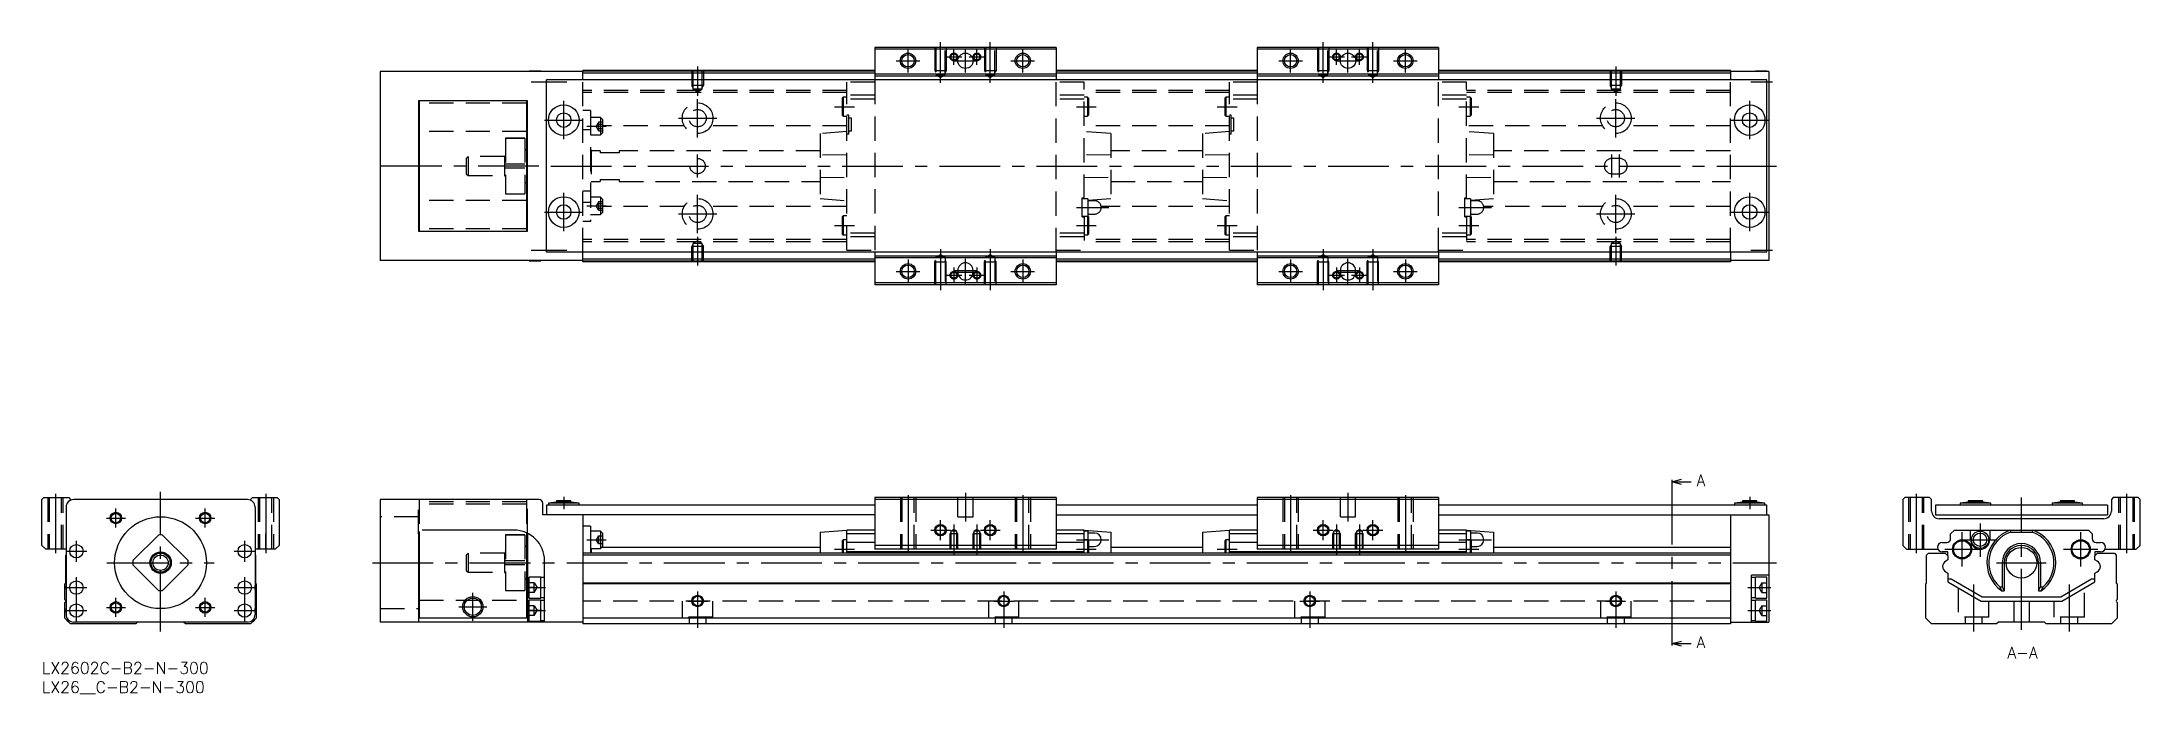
# Model space of a CAD drawing. Extents: x 0 to 548, y -8 to 162.
import ezdxf

# ---------------------------------------------------------------- set-up
doc = ezdxf.new("R2010")
doc.units = 0
doc.header["$LTSCALE"] = 0.5
doc.linetypes.add('CENTER', pattern=[50.8, 31.75, -6.35, 6.35, -6.35])
doc.linetypes.add('DASHED', pattern=[19.05, 12.7, -6.35])
for name, color, linetype in [('MSM_CENTER', 1, 'CENTER'), ('MSM_CONTINUOUS', 7, 'CONTINUOUS'), ('MSM_DASHED', 4, 'DASHED'), ('MSM_NARROW', 5, 'CONTINUOUS'), ('MSM_PART_NUMBER', 7, 'CONTINUOUS')]:
    doc.layers.add(name, color=color, linetype=linetype)
doc.styles.get("Standard").update_dxf_attribs({"font": 'txt.shx', "height": 1, "bigfont": 'bigfont.shx'})

# ---------------------------------------------------------------- blocks, each defined once
blk = doc.blocks.new('*U2')
at = {"layer": 'MSM_PART_NUMBER'}
blk.add_text('LX2602C-B2-N-300', height=3, dxfattribs=at).set_placement((0, -3))
blk = doc.blocks.new('*U3')
at = {"layer": 'MSM_PART_NUMBER'}
blk.add_text('LX26__C-B2-N-300', height=3, dxfattribs=at).set_placement((0, -8))

msp = doc.modelspace()

# ---------------------------------------------------------------- linework, layer by layer
at = {"layer": 'MSM_CENTER'}
for p, q in [((226.38, 153.98), (226.38, 160.18)), ((234.88, 151.28), (234.88, 161.98)), ((238.38, 156.03), (238.38, 160.13)), ((241.38, 153.98), (241.38, 160.18)), ((244.38, 156.03), (244.38, 160.13)), ((247.88, 151.28), (247.88, 161.98)), ((256.38, 153.98), (256.38, 160.18)), ((326.38, 153.98), (326.38, 160.18)), ((334.88, 151.28), (334.88, 161.98)), ((338.38, 156.03), (338.38, 160.13)), ((341.38, 153.98), (341.38, 160.18)), ((344.38, 156.03), (344.38, 160.13)), ((347.88, 151.28), (347.88, 161.98)), ((356.38, 153.98), (356.38, 160.18)), ((171.38, 155.58), (171.38, 147.95)), ((223.28, 157.08), (229.48, 157.08)), ((236.33, 158.08), (240.43, 158.08)), ((238.28, 157.08), (244.48, 157.08)), ((242.33, 158.08), (246.43, 158.08)), ((253.28, 157.08), (259.48, 157.08)), ((323.28, 157.08), (329.48, 157.08)), ((336.33, 158.08), (340.43, 158.08)), ((338.28, 157.08), (344.48, 157.08)), ((342.33, 158.08), (346.43, 158.08)), ((353.28, 157.08), (359.48, 157.08)), ((411.38, 155.58), (411.38, 147.95)), ((127.88, 151.58), (137.18, 151.58)), ((446.68, 151.58), (452.38, 151.58)), ((136.38, 136.58), (136.38, 146.58)), ((171.38, 137.08), (171.38, 147.08)), ((207.18, 145.08), (212.38, 145.08)), ((270.38, 145.08), (275.58, 145.08)), ((307.18, 145.08), (312.38, 145.08)), ((370.38, 145.08), (375.58, 145.08)), ((411.38, 137.08), (411.38, 147.08)), ((446.38, 136.58), (446.38, 146.58)), ((131.38, 141.58), (141.38, 141.58)), ((142.38, 139.98), (147.48, 139.98)), ((166.38, 142.08), (176.38, 142.08)), ((406.38, 142.08), (416.38, 142.08)), ((441.38, 141.58), (451.38, 141.58)), ((171.38, 126.58), (171.38, 132.58)), ((410.38, 126.58), (410.38, 132.58)), ((412.38, 126.58), (412.38, 132.58)), ((129.88, 129.58), (86.38, 129.58)), ((132.98, 129.58), (453.38, 129.58)), ((136.38, 112.58), (136.38, 122.58)), ((171.38, 112.08), (171.38, 122.08)), ((411.38, 112.08), (411.38, 122.08)), ((446.38, 112.58), (446.38, 122.58)), ((131.38, 117.58), (141.38, 117.58)), ((142.38, 119.19), (147.48, 119.19)), ((166.38, 117.08), (176.38, 117.08)), ((270.38, 118.78), (278.88, 118.78)), ((370.38, 118.78), (378.88, 118.78)), ((406.38, 117.08), (416.38, 117.08)), ((441.38, 117.58), (451.38, 117.58)), ((171.38, 111.09), (171.38, 103.58)), ((207.18, 114.08), (212.38, 114.08)), ((270.38, 114.08), (275.58, 114.08)), ((307.18, 114.08), (312.38, 114.08)), ((370.38, 114.08), (375.58, 114.08)), ((411.38, 111.09), (411.38, 103.58)), ((127.88, 107.58), (137.18, 107.58)), ((226.38, 105.18), (226.38, 98.98)), ((234.88, 107.89), (234.88, 97.19)), ((241.38, 98.83), (241.38, 105.33)), ((247.88, 107.89), (247.88, 97.19)), ((256.38, 105.18), (256.38, 98.98)), ((326.38, 105.18), (326.38, 98.98)), ((334.88, 107.89), (334.88, 97.19)), ((341.38, 98.83), (341.38, 105.33)), ((347.88, 107.89), (347.88, 97.19)), ((356.38, 105.18), (356.38, 98.98)), ((446.68, 107.58), (452.38, 107.58)), ((223.28, 102.08), (229.48, 102.08)), ((236.33, 101.08), (240.43, 101.08)), ((238.38, 103.13), (238.38, 99.03)), ((238.38, 102.33), (244.38, 102.33)), ((238.38, 101.83), (244.38, 101.83)), ((242.33, 101.08), (246.43, 101.08)), ((244.38, 103.13), (244.38, 99.03)), ((253.28, 102.08), (259.48, 102.08)), ((323.28, 102.08), (329.48, 102.08)), ((336.33, 101.08), (340.43, 101.08)), ((338.38, 103.13), (338.38, 99.03)), ((338.38, 102.33), (344.38, 102.33)), ((338.38, 101.83), (344.38, 101.83)), ((342.33, 101.08), (346.43, 101.08)), ((344.38, 103.13), (344.38, 99.03)), ((353.28, 102.08), (359.48, 102.08)), ((3.5, 44), (3.5, 28.5)), ((31, 8), (31, 44.5)), ((58.5, 44), (58.5, 28.5)), ((241.38, 44.25), (241.38, 36.75)), ((341.38, 44.25), (341.38, 36.75)), ((426.07, 46.62), (426.07, 5.38)), ((489.91, 44), (489.91, 28.5)), ((544.91, 44), (544.91, 28.5)), ((19.33, 35.17), (19.33, 40.17)), ((42.67, 35.17), (42.67, 40.17)), ((136.38, 43.2), (136.38, 40)), ((226.38, 43.67), (226.38, 28.83)), ((256.38, 43.67), (256.38, 28.83)), ((326.38, 43.67), (326.38, 28.83)), ((356.38, 43.67), (356.38, 28.83)), ((446.38, 43.2), (446.38, 40)), ((517.41, 8.5), (517.41, 43)), ((16.83, 37.67), (21.83, 37.67)), ((40.17, 37.67), (45.17, 37.67)), ((232.3, 34.5), (237.45, 34.5)), ((234.88, 31.92), (234.88, 37.08)), ((238.38, 35.96), (238.38, 28.24)), ((244.38, 35.96), (244.38, 28.24)), ((245.3, 34.5), (250.45, 34.5)), ((247.88, 31.92), (247.88, 37.08)), ((332.3, 34.5), (337.45, 34.5)), ((334.88, 31.92), (334.88, 37.08)), ((338.38, 35.96), (338.38, 28.24)), ((344.38, 35.96), (344.38, 28.24)), ((345.3, 34.5), (350.45, 34.5)), ((347.88, 31.92), (347.88, 37.08)), ((501.91, 25), (501.91, 34)), ((506.61, 36.25), (506.61, 27.5)), ((532.91, 25), (532.91, 34)), ((6.25, 29), (11.75, 29)), ((9, 26.25), (9, 31.75)), ((50.25, 29), (55.75, 29)), ((53, 26.25), (53, 31.75)), ((142.38, 32), (147.48, 32)), ((207.18, 29.5), (212.38, 29.5)), ((270.38, 32), (278.88, 32)), ((270.38, 29.5), (275.58, 29.5)), ((307.18, 29.5), (312.38, 29.5)), ((370.38, 32), (378.88, 32)), ((370.38, 29.5), (375.58, 29.5)), ((497.41, 29.5), (506.41, 29.5)), ((502.11, 32), (511.11, 32)), ((528.41, 29.5), (537.41, 29.5)), ((9, 10.75), (9, 22.25)), ((17, 26), (45, 26)), ((53, 10.75), (53, 22.25)), ((86.38, 26), (453.38, 26)), ((510.91, 26), (523.91, 26)), ((6.25, 19.5), (11.75, 19.5)), ((19.33, 11.83), (19.33, 16.83)), ((42.67, 11.83), (42.67, 16.83)), ((50.25, 19.5), (55.75, 19.5)), ((112.63, 10.85), (112.63, 18.15)), ((127.18, 19.5), (131.58, 19.5)), ((171.38, 18.5), (171.38, 9)), ((251.38, 18.5), (251.38, 9)), ((331.38, 18.5), (331.38, 9)), ((411.38, 18.5), (411.38, 9)), ((445.88, 19.5), (451.88, 19.5)), ((504.91, 20.29), (504.91, 8)), ((529.91, 20.29), (529.91, 8)), ((6.25, 13.5), (11.75, 13.5)), ((16.83, 14.33), (21.83, 14.33)), ((40.17, 14.33), (45.17, 14.33)), ((50.25, 13.5), (55.75, 13.5)), ((108.98, 14.5), (116.28, 14.5)), ((127.18, 13.5), (131.58, 13.5)), ((168.8, 16), (173.95, 16)), ((248.8, 16), (253.95, 16)), ((328.8, 16), (333.95, 16)), ((408.8, 16), (413.95, 16)), ((445.88, 13.5), (451.88, 13.5))]:
    msp.add_line(p, q, dxfattribs=at)
at = {"layer": 'MSM_CONTINUOUS'}
for p, q in [((265.08, 160.58), (217.68, 160.58)), ((217.68, 160.58), (217.68, 152.08)), ((265.08, 160.08), (217.68, 160.08)), ((265.08, 160.58), (265.08, 152.08)), ((365.08, 160.58), (317.68, 160.58)), ((317.68, 160.58), (317.68, 152.08)), ((365.08, 160.08), (317.68, 160.08)), ((365.08, 160.58), (365.08, 152.08)), ((88.38, 154.28), (88.38, 104.88)), ((141.38, 154.28), (88.38, 154.28)), ((127.38, 154.28), (127.38, 154.33)), ((130.38, 154.33), (127.38, 154.33)), ((130.38, 154.28), (130.38, 154.33)), ((217.68, 154.58), (141.38, 154.58)), ((141.38, 152.08), (141.38, 154.58)), ((217.68, 154.38), (141.38, 154.38)), ((217.68, 153.88), (141.38, 153.88)), ((265.08, 153.58), (217.68, 153.58)), ((317.68, 154.58), (265.08, 154.58)), ((317.68, 154.38), (265.08, 154.38)), ((317.68, 153.88), (265.08, 153.88)), ((365.08, 153.58), (317.68, 153.58)), ((441.38, 154.58), (365.08, 154.58)), ((441.38, 154.38), (365.08, 154.38)), ((441.38, 153.88), (365.08, 153.88)), ((441.38, 154.58), (441.38, 152.08)), ((451.38, 154.28), (441.38, 154.28)), ((447.88, 154.28), (447.88, 154.33)), ((450.88, 154.33), (447.88, 154.33)), ((450.88, 154.28), (450.88, 154.33)), ((451.38, 154.28), (451.38, 104.88)), ((450.88, 152.08), (131.88, 152.08)), ((131.88, 107.08), (131.88, 152.08)), ((265.08, 153.08), (217.68, 153.08)), ((365.08, 153.08), (317.68, 153.08)), ((450.88, 107.08), (450.88, 152.08)), ((98.38, 146.58), (98.38, 112.58)), ((126.88, 146.58), (98.38, 146.58)), ((98.38, 145.98), (98.63, 145.98)), ((98.63, 144.28), (98.38, 144.28)), ((98.63, 146.58), (98.63, 112.58)), ((126.63, 146.58), (126.63, 112.58)), ((126.63, 145.98), (126.88, 145.98)), ((126.88, 144.28), (126.63, 144.28)), ((126.88, 112.58), (126.88, 146.58)), ((98.63, 138.58), (98.38, 138.58)), ((126.88, 138.58), (126.63, 138.58)), ((126.88, 133.83), (126.63, 133.83)), ((126.63, 125.33), (126.88, 125.33)), ((98.63, 120.58), (98.38, 120.58)), ((126.88, 120.58), (126.63, 120.58)), ((98.63, 114.88), (98.38, 114.88)), ((98.38, 113.18), (98.63, 113.18)), ((98.38, 112.58), (126.88, 112.58)), ((126.88, 114.88), (126.63, 114.88)), ((126.63, 113.18), (126.88, 113.18)), ((141.38, 104.88), (88.38, 104.88)), ((127.38, 104.83), (127.38, 104.88)), ((127.38, 104.83), (130.38, 104.83)), ((130.38, 104.83), (130.38, 104.88)), ((450.88, 107.08), (131.88, 107.08)), ((141.38, 104.58), (141.38, 107.08)), ((217.68, 105.28), (141.38, 105.28)), ((217.68, 104.78), (141.38, 104.78)), ((217.68, 104.58), (141.38, 104.58)), ((217.68, 107.08), (217.68, 98.58)), ((265.08, 106.08), (217.68, 106.08)), ((265.08, 105.58), (217.68, 105.58)), ((265.08, 107.08), (265.08, 98.58)), ((317.68, 105.28), (265.08, 105.28)), ((317.68, 104.78), (265.08, 104.78)), ((317.68, 104.58), (265.08, 104.58)), ((317.68, 107.08), (317.68, 98.58)), ((365.08, 106.08), (317.68, 106.08)), ((365.08, 105.58), (317.68, 105.58)), ((365.08, 107.08), (365.08, 98.58)), ((441.38, 105.28), (365.08, 105.28)), ((441.38, 104.78), (365.08, 104.78)), ((441.38, 104.58), (365.08, 104.58)), ((441.38, 107.08), (441.38, 104.58)), ((451.38, 104.88), (441.38, 104.88)), ((265.08, 99.08), (217.68, 99.08)), ((239.38, 102.33), (239.38, 101.83)), ((243.38, 101.83), (243.38, 102.33)), ((365.08, 99.08), (317.68, 99.08)), ((339.38, 102.33), (339.38, 101.83)), ((343.38, 101.83), (343.38, 102.33)), ((265.08, 98.58), (217.68, 98.58)), ((365.08, 98.58), (317.68, 98.58)), ((426.07, 47.12), (428.57, 47.79)), ((426.07, 47.62), (426.07, 46.62)), ((428.57, 46.45), (426.07, 47.12)), ((426.07, 47.12), (431.07, 47.12)), ((0, 42.5), (0.5, 43)), ((0, 30.5), (0, 42.5)), ((0.5, 43), (7, 43)), ((6.3, 40.5), (6.3, 12.5)), ((7, 43), (7.5, 42.5)), ((7.5, 42.5), (7.5, 42.33)), ((53.7, 42.5), (8.3, 42.5)), ((54.5, 42.5), (55, 43)), ((54.5, 42.33), (54.5, 42.5)), ((55, 43), (61.5, 43)), ((55.7, 40.5), (55.7, 12.5)), ((61.5, 43), (62, 42.5)), ((62, 42.5), (62, 30.5)), ((88.38, 42.5), (88.38, 10.5)), ((129.88, 42.5), (88.38, 42.5)), ((130.88, 38.5), (130.88, 41.5)), ((217.68, 38.5), (130.88, 38.5)), ((217.68, 41), (131.88, 41)), ((131.88, 41), (131.88, 38.5)), ((134.48, 41.8), (132.38, 41.55)), ((132.38, 41.55), (132.38, 41)), ((140.38, 41.55), (132.38, 41.55)), ((134.48, 42.2), (134.48, 41.8)), ((138.28, 42.2), (134.48, 42.2)), ((138.28, 41.8), (134.48, 41.8)), ((138.28, 41.8), (138.28, 42.2)), ((140.38, 41.55), (138.28, 41.8)), ((140.38, 41), (140.38, 41.55)), ((141.38, 38.5), (141.38, 10)), ((217.68, 43), (217.68, 29.5)), ((265.08, 43), (217.68, 43)), ((265.08, 42.5), (217.68, 42.5)), ((265.08, 43), (265.08, 29.5)), ((317.68, 41), (265.08, 41)), ((265.08, 38.5), (317.68, 38.5)), ((317.68, 43), (317.68, 29.5)), ((365.08, 43), (317.68, 43)), ((365.08, 42.5), (317.68, 42.5)), ((365.08, 43), (365.08, 29.5)), ((450.88, 41), (365.08, 41)), ((365.08, 38.5), (451.38, 38.5)), ((441.38, 38.5), (441.38, 10)), ((444.48, 41.8), (442.38, 41.55)), ((442.38, 41.55), (442.38, 41)), ((450.38, 41.55), (442.38, 41.55)), ((444.48, 42.2), (444.48, 41.8)), ((448.28, 42.2), (444.48, 42.2)), ((448.28, 41.8), (444.48, 41.8)), ((448.28, 41.8), (448.28, 42.2)), ((450.38, 41.55), (448.28, 41.8)), ((450.38, 41), (450.38, 41.55)), ((450.88, 38.5), (450.88, 41)), ((451.38, 38.5), (451.38, 10.5)), ((486.91, 43), (486.41, 42.5)), ((486.41, 42.5), (486.41, 30.5)), ((493.41, 43), (486.91, 43)), ((493.91, 42.5), (493.41, 43)), ((493.91, 39.5), (493.91, 42.5)), ((494.91, 41), (494.91, 38.5)), ((539.91, 41), (494.91, 41)), ((494.91, 38.5), (539.91, 38.5)), ((503.51, 41.8), (501.41, 41.55)), ((501.41, 41.55), (501.41, 41)), ((509.41, 41.55), (501.41, 41.55)), ((503.51, 42.2), (503.51, 41.8)), ((507.31, 42.2), (503.51, 42.2)), ((507.31, 41.8), (503.51, 41.8)), ((507.31, 41.8), (507.31, 42.2)), ((509.41, 41.55), (507.31, 41.8)), ((509.41, 41), (509.41, 41.55)), ((527.51, 41.8), (525.41, 41.55)), ((525.41, 41.55), (525.41, 41)), ((533.41, 41.55), (525.41, 41.55)), ((527.51, 42.2), (527.51, 41.8)), ((531.31, 42.2), (527.51, 42.2)), ((531.31, 41.8), (527.51, 41.8)), ((531.31, 41.8), (531.31, 42.2)), ((533.41, 41.55), (531.31, 41.8)), ((533.41, 41), (533.41, 41.55)), ((539.91, 41), (539.91, 38.5)), ((541.41, 43), (540.91, 42.5)), ((540.91, 42.5), (540.91, 39.5)), ((547.91, 43), (541.41, 43)), ((548.41, 42.5), (547.91, 43)), ((548.41, 30.5), (548.41, 42.5)), ((30.45, 33.23), (23.77, 26.55)), ((38.23, 26.55), (31.55, 33.23)), ((98.38, 33.5), (98.38, 10.5)), ((98.63, 34.16), (98.63, 11.5)), ((123.38, 34.5), (99.38, 34.5)), ((126.63, 33.81), (126.63, 11.5)), ((126.88, 33.69), (126.88, 16.2)), ((143.38, 35.5), (141.38, 35.5)), ((143.38, 35.5), (143.38, 28.5)), ((145.98, 34.25), (143.38, 34.25)), ((146.48, 33.75), (145.98, 34.25)), ((145.98, 34.25), (145.98, 29.75)), ((146.48, 33.75), (146.48, 30.25)), ((203.38, 34), (210.38, 34.5)), ((203.38, 34), (203.38, 28.5)), ((217.68, 34.5), (210.38, 34.5)), ((210.38, 28.5), (210.38, 34.5)), ((217.68, 33.5), (210.38, 33.5)), ((272.38, 34.5), (265.08, 34.5)), ((272.38, 33.5), (265.08, 33.5)), ((272.38, 34.5), (279.38, 34)), ((272.38, 28.5), (272.38, 34.5)), ((273.38, 34.25), (272.38, 34.25)), ((273.38, 34.25), (273.38, 31.95)), ((275.13, 33.75), (273.38, 33.75)), ((279.38, 34), (279.38, 28.5)), ((303.38, 34), (310.38, 34.5)), ((303.38, 34), (303.38, 28.5)), ((317.68, 34.5), (310.38, 34.5)), ((310.38, 28.5), (310.38, 34.5)), ((317.68, 33.5), (310.38, 33.5)), ((372.38, 34.5), (365.08, 34.5)), ((372.38, 33.5), (365.08, 33.5)), ((372.38, 34.5), (379.38, 34)), ((372.38, 28.5), (372.38, 34.5)), ((373.38, 34.25), (372.38, 34.25)), ((373.38, 34.25), (373.38, 31.95)), ((375.13, 33.75), (373.38, 33.75)), ((379.38, 34), (379.38, 28.5)), ((538.91, 37.5), (495.91, 37.5)), ((498.91, 33.5), (499.91, 34.5)), ((498.91, 32.3), (498.91, 33.5)), ((499.91, 34.5), (534.91, 34.5)), ((504.11, 32), (504.11, 34.5)), ((509.11, 34.5), (509.11, 32)), ((514.45, 34.5), (514.54, 34)), ((514.54, 34), (520.28, 34)), ((520.28, 34), (520.37, 34.5)), ((534.91, 34.5), (535.91, 33.5)), ((535.91, 33.5), (535.91, 32.3)), ((1, 29.5), (0, 30.5)), ((6.3, 29.5), (1, 29.5)), ((6.2, 28), (6.3, 28.1)), ((6.2, 20.7), (6.2, 28)), ((61, 29.5), (55.7, 29.5)), ((55.7, 28.1), (55.8, 28)), ((55.8, 28), (55.8, 20.7)), ((62, 30.5), (61, 29.5)), ((126.88, 30.25), (126.63, 30.25)), ((441.38, 28.5), (141.38, 28.5)), ((441.38, 28), (141.38, 28)), ((143.38, 29.75), (145.98, 29.75)), ((143.58, 29.75), (143.58, 28.5)), ((145.98, 29.75), (146.48, 30.25)), ((203.38, 30), (146.23, 30)), ((209.43, 32), (209.18, 31.75)), ((209.18, 31.75), (209.18, 28.5)), ((210.38, 32), (209.43, 32)), ((209.43, 32), (209.43, 28.5)), ((217.68, 31.3), (210.38, 31.3)), ((272.38, 28.8), (210.38, 28.8)), ((265.08, 30.5), (217.68, 30.5)), ((265.08, 29.5), (217.68, 29.5)), ((272.38, 31.3), (265.08, 31.3)), ((273.33, 32), (272.38, 32)), ((273.58, 31.75), (273.33, 32)), ((273.33, 32), (273.33, 28.5)), ((273.58, 31.75), (273.58, 28.5)), ((273.58, 30.25), (275.13, 30.25)), ((303.38, 30), (279.38, 30)), ((309.43, 32), (309.18, 31.75)), ((309.18, 31.75), (309.18, 28.5)), ((310.38, 32), (309.43, 32)), ((309.43, 32), (309.43, 28.5)), ((317.68, 31.3), (310.38, 31.3)), ((372.38, 28.8), (310.38, 28.8)), ((365.08, 30.5), (317.68, 30.5)), ((365.08, 29.5), (317.68, 29.5)), ((372.38, 31.3), (365.08, 31.3)), ((373.33, 32), (372.38, 32)), ((373.58, 31.75), (373.33, 32)), ((373.33, 32), (373.33, 28.5)), ((373.58, 31.75), (373.58, 28.5)), ((373.58, 30.25), (375.13, 30.25)), ((441.38, 30), (379.38, 30)), ((487.41, 29.5), (486.41, 30.5)), ((487.41, 29.5), (495.59, 29.5)), ((492.61, 28), (493.11, 28.5)), ((492.61, 20.7), (492.61, 28)), ((493.11, 28.5), (497.51, 28.5)), ((496.71, 31.3), (497.91, 31.3)), ((498.21, 28.8), (496.71, 28.8)), ((497.51, 28.5), (498.21, 27.8)), ((498.21, 27.8), (498.21, 28.8)), ((498.21, 27.8), (498.21, 26.72)), ((536.61, 28.8), (536.61, 27.8)), ((538.11, 28.8), (536.61, 28.8)), ((536.61, 27.8), (537.31, 28.5)), ((536.61, 26.72), (536.61, 27.8)), ((536.91, 31.3), (538.11, 31.3)), ((537.31, 28.5), (541.71, 28.5)), ((539.23, 29.5), (547.41, 29.5)), ((541.71, 28.5), (542.21, 28)), ((542.21, 28), (542.21, 20.7)), ((547.41, 29.5), (548.41, 30.5)), ((23.77, 25.45), (30.45, 18.77)), ((31.55, 18.77), (38.23, 25.45)), ((127.38, 16.75), (127.38, 22.25)), ((130.38, 22.25), (127.38, 22.25)), ((130.38, 16.75), (130.38, 22.25)), ((131.38, 22.1), (130.38, 22.1)), ((131.38, 10.5), (131.38, 26.5)), ((446.88, 10.5), (446.88, 22.75)), ((451.38, 22.75), (446.88, 22.75)), ((447.88, 22.1), (446.88, 22.1)), ((447.88, 16.75), (447.88, 22.25)), ((450.88, 22.25), (447.88, 22.25)), ((450.88, 16.75), (450.88, 22.25)), ((498.21, 26.72), (497.65, 26.4)), ((497.65, 23.6), (498.21, 23.28)), ((498.21, 23.28), (498.21, 21)), ((512.41, 26), (512.41, 19.68)), ((512.91, 26), (512.91, 18.62)), ((521.91, 26), (521.91, 18.62)), ((522.41, 26), (522.41, 19.68)), ((537.17, 26.4), (536.61, 26.72)), ((536.61, 23.28), (537.17, 23.6)), ((536.61, 21), (536.61, 23.28)), ((6, 20.5), (6.2, 20.7)), ((6, 16.4), (6, 20.5)), ((55.8, 20.7), (56, 20.5)), ((56, 20.5), (56, 11.5)), ((126.63, 21.75), (126.88, 21.75)), ((127.38, 16.75), (130.38, 16.75)), ((130.38, 16.9), (131.38, 16.9)), ((441.38, 20.7), (141.38, 20.7)), ((441.38, 20.5), (141.38, 20.5)), ((446.88, 16.9), (447.88, 16.9)), ((447.88, 16.75), (450.88, 16.75)), ((492.41, 20.5), (492.61, 20.7)), ((492.41, 11.5), (492.41, 20.5)), ((499.06, 21.66), (498.21, 21.66)), ((498.21, 21), (506.87, 16)), ((507.14, 17), (499.06, 21.66)), ((527.68, 17), (507.14, 17)), ((511.73, 19.68), (512.41, 19.68)), ((512.26, 18.62), (512.91, 18.62)), ((512.41, 19.68), (512.91, 18.62)), ((521.91, 18.62), (522.41, 19.68)), ((521.91, 18.62), (522.56, 18.62)), ((522.41, 19.68), (523.1, 19.68)), ((535.76, 21.66), (527.68, 17)), ((527.95, 16), (536.61, 21)), ((536.61, 21.66), (535.76, 21.66)), ((542.21, 20.7), (542.41, 20.5)), ((542.41, 20.5), (542.41, 16.4)), ((6, 11.5), (6, 15.6)), ((7.5, 10), (6, 11.5)), ((56, 11.5), (54.5, 10)), ((98.38, 16.2), (98.63, 16.2)), ((126.63, 11.5), (98.63, 11.5)), ((126.63, 16.2), (126.88, 16.2)), ((127.38, 10.75), (127.38, 16.25)), ((130.38, 16.25), (127.38, 16.25)), ((130.38, 10.75), (130.38, 16.25)), ((131.38, 16.1), (130.38, 16.1)), ((441.38, 11.5), (141.38, 11.5)), ((447.88, 16.1), (446.88, 16.1)), ((447.88, 10.75), (447.88, 16.25)), ((450.88, 16.25), (447.88, 16.25)), ((450.88, 10.75), (450.88, 16.25)), ((493.91, 10), (492.41, 11.5)), ((506.87, 16), (527.95, 16)), ((542.41, 11.5), (540.91, 10)), ((542.41, 15.6), (542.41, 11.5)), ((24.5, 10), (7.5, 10)), ((53.7, 10.5), (8.3, 10.5)), ((25, 10.5), (24.5, 10)), ((37.52, 10), (37.02, 10.5)), ((54.5, 10), (37.52, 10)), ((141.38, 10.5), (88.38, 10.5)), ((127.38, 10.75), (130.38, 10.75)), ((130.38, 10.9), (131.38, 10.9)), ((441.38, 10), (141.38, 10)), ((426.07, 4.88), (428.57, 5.55)), ((441.38, 10.5), (451.38, 10.5)), ((446.88, 10.9), (447.88, 10.9)), ((447.88, 10.75), (450.88, 10.75)), ((510.9, 10), (493.91, 10)), ((511.4, 10.5), (510.9, 10)), ((523.41, 10.5), (511.4, 10.5)), ((523.91, 10), (523.41, 10.5)), ((540.91, 10), (523.91, 10)), ((426.07, 5.38), (426.07, 4.38)), ((428.57, 4.21), (426.07, 4.88)), ((426.07, 4.88), (431.07, 4.88))]:
    msp.add_line(p, q, dxfattribs=at)
for centre, radius in [((241.38, 157.08), 2), ((341.38, 157.08), 2), ((226.38, 157.08), 1.62), ((256.38, 157.08), 1.62), ((326.38, 157.08), 1.62), ((356.38, 157.08), 1.62), ((136.38, 141.58), 4), ((136.38, 141.58), 1.9), ((446.38, 141.58), 4), ((446.38, 141.58), 1.9), ((136.38, 117.58), 4), ((446.38, 117.58), 4), ((136.38, 117.58), 1.9), ((446.38, 117.58), 1.9), ((226.38, 102.08), 1.62), ((256.38, 102.08), 1.62), ((326.38, 102.08), 1.62), ((356.38, 102.08), 1.62), ((19.33, 37.67), 1.23), ((42.67, 37.67), 1.23), ((31, 26), 12), ((234.88, 34.5), 1.23), ((247.88, 34.5), 1.23), ((334.88, 34.5), 1.23), ((347.88, 34.5), 1.23), ((506.61, 32), 2.25), ((506.61, 32), 1.75), ((9, 29), 1.75), ((31, 26), 2.8), ((31, 26), 2.5), ((31, 26), 2), ((53, 29), 1.75), ((501.91, 29.5), 2.5), ((501.91, 29.5), 2.25), ((517.41, 26), 4), ((532.91, 29.5), 2.5), ((532.91, 29.5), 2.25), ((9, 19.5), 1.75), ((53, 19.5), 1.75), ((112.63, 14.5), 2.65), ((112.63, 14.5), 2.25), ((171.38, 16), 1.23), ((251.38, 16), 1.23), ((331.38, 16), 1.23), ((411.38, 16), 1.23), ((9, 13.5), 1.75), ((19.33, 14.33), 1.23), ((42.67, 14.33), 1.23), ((53, 13.5), 1.75)]:
    msp.add_circle(centre, radius, dxfattribs=at)
for centre, radius, start, end in [((241.38, 102.33), 2, 0, 180), ((341.38, 102.33), 2, 0, 180), ((241.38, 101.83), 2, 180, 0), ((341.38, 101.83), 2, 180, 0), ((8.3, 40.5), 2, 90, 180), ((53.7, 40.5), 2, 0, 90), ((129.87, 41.49), 1.01, 0.6958, 89.3042), ((495.91, 39.5), 2, 180, 270), ((538.91, 39.5), 2, 270, 0), ((31, 26), 7.25, 85.6572, 94.3428), ((123.38, 26.5), 8, 0, 90), ((275.13, 32), 1.75, 270, 90), ((375.13, 32), 1.75, 270, 90), ((517.41, 26), 9, 109.1881, 235.0848), ((517.41, 26), 8.5, 109.7499, 228.0214), ((517.41, 26), 8.5, 311.9786, 70.2501), ((517.41, 26), 9, 304.9152, 70.8119), ((496.71, 30.05), 1.25, 90, 270), ((497.91, 32.3), 1, 270, 0), ((506.61, 32), 2.5, 180, 0), ((517.41, 26), 5, 0, 180), ((517.41, 26), 4.5, 0, 180), ((536.91, 32.3), 1, 180, 270), ((538.11, 30.05), 1.25, 270, 90), ((31, 26), 7.25, 175.6572, 184.3428), ((31, 26), 7.25, 355.6572, 4.3428), ((498.53, 24.88), 1.75, 120.0001, 176.2321), ((498.53, 25.12), 1.75, 183.7679, 239.9999), ((536.3, 24.88), 1.75, 3.7679, 59.9999), ((536.3, 25.12), 1.75, 300.0001, 356.2321), ((9, 19.5), 2.75, 169.0575, 190.9425), ((31, 26), 7.25, 265.6572, 274.3428), ((53, 19.5), 2.75, 349.0575, 10.9425), ((521.77, 24.07), 10.96, 203.6059, 209.8183), ((512.88, 24.16), 11.15, 330.2349, 336.3409), ((5.7, 16), 0.5, 306.8761, 53.1239), ((9, 13.5), 2.75, 169.0575, 190.9425), ((8.3, 12.5), 2, 180, 270), ((7.3, 11.5), 1, 201.8195, 248.1805), ((53.7, 12.5), 2, 270, 0), ((54.7, 11.5), 1, 291.8106, 338.1894), ((53, 13.5), 2.75, 349.0575, 10.9425), ((542.71, 16), 0.5, 126.8761, 233.1239)]:
    msp.add_arc(centre, radius, start, end, dxfattribs=at)
at = {"layer": 'MSM_DASHED'}
for p, q in [((233.38, 160.58), (233.38, 154.58)), ((233.65, 160.58), (233.65, 153.38)), ((236.11, 153.38), (236.11, 160.58)), ((236.38, 160.58), (236.38, 154.58)), ((246.38, 160.58), (246.38, 154.58)), ((246.65, 160.58), (246.65, 153.38)), ((249.11, 153.38), (249.11, 160.58)), ((249.38, 160.58), (249.38, 154.58)), ((333.38, 160.58), (333.38, 154.58)), ((333.65, 160.58), (333.65, 153.38)), ((336.11, 153.38), (336.11, 160.58)), ((336.38, 160.58), (336.38, 154.58)), ((346.38, 160.58), (346.38, 154.58)), ((346.65, 160.58), (346.65, 153.38)), ((349.11, 153.38), (349.11, 160.58)), ((349.38, 160.58), (349.38, 154.58)), ((169.88, 154.58), (169.88, 150.58)), ((170.08, 154.38), (170.08, 154.38)), ((170.15, 154.58), (170.15, 149.66)), ((172.61, 149.66), (172.61, 154.58)), ((172.88, 154.58), (172.88, 150.58)), ((233.38, 154.58), (236.38, 154.58)), ((233.38, 154.58), (233.65, 154.12)), ((236.38, 154.58), (236.11, 154.12)), ((246.38, 154.58), (249.38, 154.58)), ((246.38, 154.58), (246.65, 154.12)), ((249.38, 154.58), (249.11, 154.12)), ((333.38, 154.58), (336.38, 154.58)), ((333.38, 154.58), (333.65, 154.12)), ((336.38, 154.58), (336.11, 154.12)), ((346.38, 154.58), (349.38, 154.58)), ((346.38, 154.58), (346.65, 154.12)), ((349.38, 154.58), (349.11, 154.12)), ((409.88, 154.58), (409.88, 150.58)), ((410.08, 154.38), (410.08, 154.38)), ((410.08, 154.38), (410.08, 154.38)), ((410.15, 154.58), (410.15, 149.66)), ((412.61, 149.66), (412.61, 154.58)), ((412.68, 154.38), (412.69, 154.4)), ((412.88, 154.58), (412.88, 150.58)), ((141.38, 107.08), (141.38, 152.08)), ((210.38, 149.34), (141.38, 149.34)), ((210.38, 148.78), (141.38, 148.78)), ((210.38, 148.78), (159.88, 148.78)), ((172.88, 150.58), (169.88, 150.58)), ((170.15, 150.12), (169.88, 150.58)), ((172.61, 149.66), (170.15, 149.66)), ((170.15, 149.66), (171.38, 148.95)), ((171.38, 148.95), (172.61, 149.66)), ((172.61, 150.12), (172.88, 150.58)), ((217.68, 151.53), (210.38, 151.53)), ((210.38, 107.63), (210.38, 151.53)), ((217.68, 148.08), (210.38, 148.08)), ((217.68, 152.08), (217.68, 107.08)), ((233.65, 153.38), (234.88, 152.67)), ((233.65, 153.38), (236.11, 153.38)), ((234.88, 152.67), (236.11, 153.38)), ((246.65, 153.38), (247.88, 152.67)), ((246.65, 153.38), (249.11, 153.38)), ((247.88, 152.67), (249.11, 153.38)), ((265.08, 107.08), (265.08, 152.08)), ((272.38, 151.53), (265.08, 151.53)), ((272.38, 148.08), (265.08, 148.08)), ((272.38, 121.03), (272.38, 151.53)), ((310.38, 149.34), (272.38, 149.34)), ((310.38, 148.78), (272.38, 148.78)), ((317.68, 151.53), (310.38, 151.53)), ((310.38, 107.63), (310.38, 151.53)), ((317.68, 148.08), (310.38, 148.08)), ((317.68, 152.08), (317.68, 107.08)), ((333.65, 153.38), (334.88, 152.67)), ((333.65, 153.38), (336.11, 153.38)), ((334.88, 152.67), (336.11, 153.38)), ((346.65, 153.38), (347.88, 152.67)), ((346.65, 153.38), (349.11, 153.38)), ((347.88, 152.67), (349.11, 153.38)), ((365.08, 107.08), (365.08, 152.08)), ((372.38, 151.53), (365.08, 151.53)), ((372.38, 148.08), (365.08, 148.08)), ((372.38, 121.03), (372.38, 151.53)), ((441.38, 149.34), (372.38, 149.34)), ((441.38, 148.78), (372.38, 148.78)), ((412.88, 150.58), (409.88, 150.58)), ((410.15, 150.12), (409.88, 150.58)), ((412.61, 149.66), (410.15, 149.66)), ((410.15, 149.66), (411.38, 148.95)), ((411.38, 148.95), (412.61, 149.66)), ((412.61, 150.12), (412.88, 150.58)), ((441.38, 107.08), (441.38, 152.08)), ((126.63, 145.98), (98.63, 145.98)), ((143.38, 144.08), (141.38, 144.08)), ((143.38, 144.08), (143.38, 115.08)), ((209.43, 147.58), (209.18, 147.33)), ((209.18, 147.33), (209.18, 142.83)), ((209.18, 142.83), (209.43, 142.58)), ((210.38, 147.58), (209.43, 147.58)), ((209.43, 147.58), (209.43, 142.58)), ((217.68, 147.08), (210.38, 147.08)), ((210.88, 142.88), (210.38, 142.88)), ((210.88, 137.88), (210.88, 142.88)), ((272.38, 147.08), (265.08, 147.08)), ((273.33, 147.58), (272.38, 147.58)), ((273.33, 147.58), (273.33, 142.58)), ((273.58, 147.33), (273.33, 147.58)), ((273.33, 142.58), (273.58, 142.83)), ((273.58, 147.33), (273.58, 142.83)), ((309.43, 147.58), (309.18, 147.33)), ((309.18, 147.33), (309.18, 142.83)), ((309.18, 142.83), (309.43, 142.58)), ((310.38, 147.58), (309.43, 147.58)), ((309.43, 147.58), (309.43, 142.58)), ((317.68, 147.08), (310.38, 147.08)), ((310.88, 142.88), (310.38, 142.88)), ((310.88, 137.88), (310.88, 142.88)), ((372.38, 147.08), (365.08, 147.08)), ((373.33, 147.58), (372.38, 147.58)), ((373.33, 147.58), (373.33, 142.58)), ((373.58, 147.33), (373.33, 147.58)), ((373.33, 142.58), (373.58, 142.83)), ((373.58, 147.33), (373.58, 142.83)), ((126.63, 138.58), (98.63, 138.58)), ((143.38, 139.08), (141.38, 139.08)), ((145.98, 142.23), (143.38, 142.23)), ((143.38, 137.73), (145.98, 137.73)), ((145.48, 140.98), (144.9, 139.98)), ((145.48, 138.98), (144.9, 139.98)), ((145.48, 141.13), (146.48, 141.13)), ((145.48, 141.13), (145.48, 138.82)), ((145.48, 140.55), (146.48, 140.55)), ((145.48, 139.4), (146.48, 139.4)), ((145.48, 138.82), (146.48, 138.82)), ((146.48, 141.73), (145.98, 142.23)), ((145.98, 142.23), (145.98, 137.73)), ((145.98, 137.73), (146.48, 138.23)), ((146.48, 141.73), (146.48, 138.23)), ((167.89, 140.12), (146.48, 140.12)), ((210.38, 140.12), (174.87, 140.12)), ((210.38, 138.58), (203.38, 138.08)), ((203.38, 138.08), (203.38, 121.08)), ((209.43, 142.58), (210.38, 142.58)), ((210.88, 137.88), (210.38, 137.88)), ((211.58, 142.08), (210.88, 142.08)), ((211.58, 138.68), (210.88, 138.68)), ((211.58, 138.68), (211.58, 142.08)), ((272.38, 142.58), (273.33, 142.58)), ((310.38, 140.12), (272.38, 140.12)), ((279.38, 138.08), (272.38, 138.58)), ((279.38, 138.08), (279.38, 121.08)), ((310.38, 138.58), (303.38, 138.08)), ((303.38, 138.08), (303.38, 121.08)), ((309.43, 142.58), (310.38, 142.58)), ((310.88, 137.88), (310.38, 137.88)), ((311.58, 142.08), (310.88, 142.08)), ((311.58, 138.68), (310.88, 138.68)), ((311.58, 138.68), (311.58, 142.08)), ((372.38, 142.58), (373.33, 142.58)), ((407.89, 140.12), (372.38, 140.12)), ((379.38, 138.08), (372.38, 138.58)), ((379.38, 138.08), (379.38, 121.08)), ((441.38, 140.12), (414.87, 140.12)), ((111.38, 132.08), (110.88, 131.58)), ((111.38, 132.08), (111.38, 127.08)), ((120.88, 132.08), (111.38, 132.08)), ((121.18, 132.38), (120.88, 132.08)), ((120.88, 132.08), (120.88, 127.08)), ((121.18, 136.83), (121.18, 122.33)), ((126.18, 136.83), (121.18, 136.83)), ((126.18, 136.81), (121.18, 136.81)), ((126.18, 136.83), (126.18, 122.33)), ((126.63, 133.83), (126.18, 133.83)), ((143.58, 133.83), (143.38, 133.83)), ((143.58, 133.83), (143.58, 125.33)), ((145.88, 133.58), (143.58, 133.58)), ((145.88, 133.58), (145.88, 133.08)), ((150.88, 133.08), (145.88, 133.08)), ((150.88, 133.58), (150.88, 133.08)), ((203.38, 133.58), (150.88, 133.58)), ((210.38, 132.54), (203.38, 132.46)), ((279.38, 132.46), (272.38, 132.54)), ((303.38, 133.58), (279.38, 133.58)), ((310.38, 132.54), (303.38, 132.46)), ((379.38, 132.46), (372.38, 132.54)), ((441.38, 133.58), (379.38, 133.58)), ((110.88, 131.58), (110.88, 127.58)), ((110.88, 127.58), (111.38, 127.08)), ((111.38, 127.08), (120.88, 127.08)), ((120.88, 127.08), (121.18, 126.78)), ((121.18, 130.13), (126.18, 130.13)), ((126.18, 129.04), (121.18, 129.04)), ((203.38, 126.71), (210.38, 126.63)), ((272.38, 126.63), (279.38, 126.71)), ((303.38, 126.71), (310.38, 126.63)), ((372.38, 126.63), (379.38, 126.71)), ((412.38, 131.58), (410.38, 131.58)), ((410.38, 127.58), (412.38, 127.58)), ((121.18, 122.36), (126.18, 122.36)), ((121.18, 122.33), (126.18, 122.33)), ((126.18, 125.33), (126.63, 125.33)), ((141.38, 123.08), (143.38, 123.08)), ((143.38, 125.33), (143.58, 125.33)), ((145.98, 121.44), (143.38, 121.44)), ((143.58, 125.58), (145.88, 125.58)), ((145.88, 126.08), (150.88, 126.08)), ((145.88, 126.08), (145.88, 125.58)), ((146.48, 120.94), (145.98, 121.44)), ((145.98, 121.44), (145.98, 116.94)), ((146.48, 120.94), (146.48, 117.44)), ((150.88, 126.08), (150.88, 125.58)), ((150.88, 125.58), (203.38, 125.58)), ((203.38, 121.08), (210.38, 120.58)), ((271.88, 121.28), (272.38, 121.28)), ((271.88, 116.28), (271.88, 121.28)), ((273.38, 121.03), (271.88, 121.03)), ((273.38, 120.66), (279.38, 121.08)), ((273.38, 121.03), (273.38, 116.53)), ((279.38, 125.58), (303.38, 125.58)), ((303.38, 121.08), (310.38, 120.58)), ((371.88, 121.28), (372.38, 121.28)), ((371.88, 116.28), (371.88, 121.28)), ((373.38, 121.03), (371.88, 121.03)), ((373.38, 120.66), (379.38, 121.08)), ((373.38, 121.03), (373.38, 116.53)), ((379.38, 125.58), (441.38, 125.58)), ((126.63, 120.58), (98.63, 120.58)), ((143.38, 120.08), (141.38, 120.08)), ((143.38, 116.94), (145.98, 116.94)), ((145.48, 120.19), (144.9, 119.19)), ((145.48, 118.19), (144.9, 119.19)), ((145.48, 120.35), (146.48, 120.35)), ((145.48, 120.35), (145.48, 118.04)), ((145.48, 119.77), (146.48, 119.77)), ((145.48, 118.61), (146.48, 118.61)), ((145.48, 118.04), (146.48, 118.04)), ((145.98, 116.94), (146.48, 117.44)), ((167.89, 119.04), (146.48, 119.04)), ((210.38, 119.04), (174.87, 119.04)), ((209.43, 116.58), (209.18, 116.33)), ((209.18, 116.33), (209.18, 111.83)), ((209.43, 116.58), (209.43, 111.58)), ((210.38, 116.58), (209.43, 116.58)), ((271.88, 116.53), (273.38, 116.53)), ((271.88, 116.28), (272.38, 116.28)), ((272.38, 116.53), (272.38, 107.63)), ((273.33, 116.53), (273.33, 111.58)), ((275.13, 120.53), (273.38, 120.53)), ((273.38, 117.03), (275.13, 117.03)), ((273.58, 116.33), (273.38, 116.53)), ((273.58, 116.33), (273.58, 111.83)), ((310.38, 119.04), (276.86, 119.04)), ((309.43, 116.58), (309.18, 116.33)), ((309.18, 116.33), (309.18, 111.83)), ((309.43, 116.58), (309.43, 111.58)), ((310.38, 116.58), (309.43, 116.58)), ((371.88, 116.53), (373.38, 116.53)), ((371.88, 116.28), (372.38, 116.28)), ((372.38, 116.53), (372.38, 107.63)), ((373.33, 116.53), (373.33, 111.58)), ((375.13, 120.53), (373.38, 120.53)), ((373.38, 117.03), (375.13, 117.03)), ((373.58, 116.33), (373.38, 116.53)), ((373.58, 116.33), (373.58, 111.83)), ((407.89, 119.04), (376.86, 119.04)), ((441.38, 119.04), (414.87, 119.04)), ((126.63, 113.18), (98.63, 113.18)), ((143.38, 115.08), (141.38, 115.08)), ((210.38, 110.38), (141.38, 110.38)), ((210.38, 109.82), (141.38, 109.82)), ((171.38, 110.09), (170.15, 109.38)), ((172.61, 109.38), (171.38, 110.09)), ((209.18, 111.83), (209.43, 111.58)), ((209.43, 111.58), (210.38, 111.58)), ((217.68, 112.08), (210.38, 112.08)), ((217.68, 111.08), (210.38, 111.08)), ((272.38, 112.08), (265.08, 112.08)), ((272.38, 111.08), (265.08, 111.08)), ((272.38, 111.58), (273.33, 111.58)), ((310.38, 110.38), (272.38, 110.38)), ((310.38, 109.82), (272.38, 109.82)), ((273.33, 111.58), (273.58, 111.83)), ((309.18, 111.83), (309.43, 111.58)), ((309.43, 111.58), (310.38, 111.58)), ((317.68, 112.08), (310.38, 112.08)), ((317.68, 111.08), (310.38, 111.08)), ((372.38, 112.08), (365.08, 112.08)), ((372.38, 111.08), (365.08, 111.08)), ((372.38, 111.58), (373.33, 111.58)), ((441.38, 110.38), (372.38, 110.38)), ((441.38, 109.82), (372.38, 109.82)), ((373.33, 111.58), (373.58, 111.83)), ((411.38, 110.09), (410.15, 109.38)), ((412.61, 109.38), (411.38, 110.09)), ((170.15, 109.05), (169.88, 108.58)), ((172.88, 108.58), (169.88, 108.58)), ((169.88, 104.58), (169.88, 108.58)), ((170.15, 109.38), (170.15, 104.58)), ((172.61, 109.38), (170.15, 109.38)), ((172.61, 104.58), (172.61, 109.38)), ((172.61, 109.05), (172.88, 108.58)), ((172.88, 104.58), (172.88, 108.58)), ((210.38, 107.63), (217.68, 107.63)), ((233.38, 104.58), (233.65, 105.05)), ((233.38, 98.58), (233.38, 104.58)), ((233.38, 104.58), (236.38, 104.58)), ((233.65, 105.78), (234.88, 106.49)), ((233.65, 105.78), (236.11, 105.78)), ((233.65, 98.58), (233.65, 105.78)), ((234.88, 106.49), (236.11, 105.78)), ((236.11, 105.78), (236.11, 98.58)), ((236.38, 104.58), (236.11, 105.05)), ((236.38, 98.58), (236.38, 104.58)), ((246.38, 104.58), (246.65, 105.05)), ((246.38, 98.58), (246.38, 104.58)), ((246.38, 104.58), (249.38, 104.58)), ((246.65, 105.78), (247.88, 106.49)), ((246.65, 105.78), (249.11, 105.78)), ((246.65, 98.58), (246.65, 105.78)), ((247.88, 106.49), (249.11, 105.78)), ((249.11, 105.78), (249.11, 98.58)), ((249.38, 104.58), (249.11, 105.05)), ((249.38, 98.58), (249.38, 104.58)), ((265.08, 107.63), (272.38, 107.63)), ((310.38, 107.63), (317.68, 107.63)), ((333.38, 104.58), (333.65, 105.05)), ((333.38, 98.58), (333.38, 104.58)), ((333.38, 104.58), (336.38, 104.58)), ((333.65, 105.78), (334.88, 106.49)), ((333.65, 105.78), (336.11, 105.78)), ((333.65, 98.58), (333.65, 105.78)), ((334.88, 106.49), (336.11, 105.78)), ((336.11, 105.78), (336.11, 98.58)), ((336.38, 104.58), (336.11, 105.05)), ((336.38, 98.58), (336.38, 104.58)), ((346.38, 104.58), (346.65, 105.05)), ((346.38, 98.58), (346.38, 104.58)), ((346.38, 104.58), (349.38, 104.58)), ((346.65, 105.78), (347.88, 106.49)), ((346.65, 105.78), (349.11, 105.78)), ((346.65, 98.58), (346.65, 105.78)), ((347.88, 106.49), (349.11, 105.78)), ((349.11, 105.78), (349.11, 98.58)), ((349.38, 104.58), (349.11, 105.05)), ((349.38, 98.58), (349.38, 104.58)), ((365.08, 107.63), (372.38, 107.63)), ((410.15, 109.05), (409.88, 108.58)), ((412.88, 108.58), (409.88, 108.58)), ((409.88, 104.58), (409.88, 108.58)), ((410.15, 109.38), (410.15, 104.58)), ((412.61, 109.38), (410.15, 109.38)), ((412.61, 104.58), (412.61, 109.38)), ((412.61, 109.05), (412.88, 108.58)), ((412.88, 104.58), (412.88, 108.58)), ((1.5, 43), (1.5, 29.5)), ((1.88, 43), (1.88, 29.5)), ((5.12, 29.5), (5.12, 43)), ((5.5, 29.5), (5.5, 43)), ((56.5, 43), (56.5, 29.5)), ((56.88, 43), (56.88, 29.5)), ((60.12, 29.5), (60.12, 43)), ((60.5, 43), (60.5, 29.5)), ((98.38, 33.5), (98.38, 42.5)), ((98.63, 42.5), (98.63, 34.16)), ((126.63, 41.9), (98.63, 41.9)), ((126.63, 41.3), (98.63, 41.3)), ((126.63, 42.5), (126.63, 33.81)), ((126.88, 33.69), (126.88, 42.5)), ((224.38, 43), (224.38, 29.5)), ((224.76, 43), (224.76, 29.5)), ((228, 29.5), (228, 43)), ((228.38, 43), (228.38, 29.5)), ((239.38, 38), (239.38, 43)), ((243.38, 38), (243.38, 43)), ((254.38, 43), (254.38, 29.5)), ((254.76, 43), (254.76, 29.5)), ((258, 29.5), (258, 43)), ((258.38, 43), (258.38, 29.5)), ((324.38, 43), (324.38, 29.5)), ((324.76, 43), (324.76, 29.5)), ((328, 29.5), (328, 43)), ((328.38, 43), (328.38, 29.5)), ((339.38, 38), (339.38, 43)), ((343.38, 38), (343.38, 43)), ((354.38, 43), (354.38, 29.5)), ((354.76, 43), (354.76, 29.5)), ((358, 29.5), (358, 43)), ((358.38, 43), (358.38, 29.5)), ((487.91, 43), (487.91, 29.5)), ((488.29, 43), (488.29, 29.5)), ((491.53, 29.5), (491.53, 43)), ((491.91, 29.5), (491.91, 43)), ((542.91, 29.5), (542.91, 43)), ((543.29, 29.5), (543.29, 43)), ((546.53, 43), (546.53, 29.5)), ((546.91, 43), (546.91, 29.5)), ((98.38, 38), (88.38, 38)), ((121.18, 33.25), (121.18, 18.75)), ((126.18, 33.25), (121.18, 33.25)), ((126.18, 33.23), (121.18, 33.23)), ((126.18, 33.25), (126.18, 18.75)), ((145.48, 33), (144.9, 32)), ((145.48, 33), (146.48, 33)), ((145.48, 33), (145.48, 31)), ((237.38, 33.5), (237.6, 33.87)), ((237.38, 29.5), (237.38, 33.5)), ((239.38, 33.5), (237.38, 33.5)), ((238.38, 34.7), (237.6, 34.25)), ((237.6, 34.25), (237.6, 29.5)), ((239.16, 34.25), (237.6, 34.25)), ((239.16, 34.25), (238.38, 34.7)), ((239.16, 29.5), (239.16, 34.25)), ((239.38, 33.5), (239.16, 33.87)), ((239.38, 38), (243.38, 38)), ((239.38, 29.5), (239.38, 33.5)), ((243.38, 33.5), (243.6, 33.87)), ((243.38, 29.5), (243.38, 33.5)), ((245.38, 33.5), (243.38, 33.5)), ((244.38, 34.7), (243.6, 34.25)), ((243.6, 34.25), (243.6, 29.5)), ((245.16, 34.25), (243.6, 34.25)), ((245.16, 34.25), (244.38, 34.7)), ((245.16, 29.5), (245.16, 34.25)), ((245.38, 33.5), (245.16, 33.87)), ((245.38, 29.5), (245.38, 33.5)), ((337.38, 33.5), (337.6, 33.87)), ((337.38, 29.5), (337.38, 33.5)), ((339.38, 33.5), (337.38, 33.5)), ((338.38, 34.7), (337.6, 34.25)), ((337.6, 34.25), (337.6, 29.5)), ((339.16, 34.25), (337.6, 34.25)), ((339.16, 34.25), (338.38, 34.7)), ((339.16, 29.5), (339.16, 34.25)), ((339.38, 33.5), (339.16, 33.87)), ((339.38, 38), (343.38, 38)), ((339.38, 29.5), (339.38, 33.5)), ((343.38, 33.5), (343.6, 33.87)), ((343.38, 29.5), (343.38, 33.5)), ((345.38, 33.5), (343.38, 33.5)), ((344.38, 34.7), (343.6, 34.25)), ((343.6, 34.25), (343.6, 29.5)), ((345.16, 34.25), (343.6, 34.25)), ((345.16, 34.25), (344.38, 34.7)), ((345.16, 29.5), (345.16, 34.25)), ((345.38, 33.5), (345.16, 33.87)), ((345.38, 29.5), (345.38, 33.5)), ((110.88, 28), (111.38, 28.5)), ((110.88, 28), (110.88, 24)), ((111.38, 28.5), (111.38, 23.5)), ((120.88, 28.5), (111.38, 28.5)), ((121.18, 28.8), (120.88, 28.5)), ((120.88, 28.5), (120.88, 23.5)), ((126.63, 30.25), (126.18, 30.25)), ((145.48, 31), (144.9, 32)), ((145.48, 32), (146.48, 32)), ((145.48, 31), (146.48, 31)), ((110.88, 24), (111.38, 23.5)), ((111.38, 23.5), (120.88, 23.5)), ((120.88, 23.5), (121.18, 23.2)), ((121.18, 26.55), (126.18, 26.55)), ((126.18, 25.45), (121.18, 25.45)), ((121.18, 18.77), (126.18, 18.77)), ((121.18, 18.75), (126.18, 18.75)), ((126.18, 21.75), (126.63, 21.75)), ((128.68, 20.75), (127.38, 20.75)), ((128.68, 19.5), (127.38, 19.5)), ((128.68, 18.25), (127.38, 18.25)), ((128.68, 18.25), (128.68, 20.75)), ((128.68, 20.75), (129.4, 19.5)), ((128.68, 18.25), (129.4, 19.5)), ((449.58, 20.75), (448.86, 19.5)), ((449.58, 18.25), (448.86, 19.5)), ((449.58, 20.75), (450.88, 20.75)), ((449.58, 20.75), (449.58, 18.25)), ((449.58, 19.5), (450.88, 19.5)), ((449.58, 18.25), (450.88, 18.25)), ((500.91, 19.44), (500.91, 11.8)), ((533.91, 11.8), (533.91, 19.44)), ((88.38, 14), (98.38, 14)), ((98.63, 16.2), (126.63, 16.2)), ((126.88, 16.2), (126.88, 10.5)), ((128.68, 14.75), (127.38, 14.75)), ((128.68, 13.5), (127.38, 13.5)), ((128.68, 12.25), (127.38, 12.25)), ((128.68, 12.25), (128.68, 14.75)), ((128.68, 14.75), (129.4, 13.5)), ((128.68, 12.25), (129.4, 13.5)), ((130.68, 13.5), (129.38, 13.5)), ((441.38, 16), (141.38, 16)), ((167.38, 16), (167.38, 11.8)), ((175.38, 11.8), (167.38, 11.8)), ((169.13, 11.8), (169.13, 10)), ((173.63, 10), (173.63, 11.8)), ((175.38, 11.8), (175.38, 16)), ((247.38, 16), (247.38, 11.8)), ((255.38, 11.8), (247.38, 11.8)), ((249.13, 11.8), (249.13, 10)), ((253.63, 10), (253.63, 11.8)), ((255.38, 11.8), (255.38, 16)), ((327.38, 16), (327.38, 11.8)), ((335.38, 11.8), (327.38, 11.8)), ((329.13, 11.8), (329.13, 10)), ((333.63, 10), (333.63, 11.8)), ((335.38, 11.8), (335.38, 16)), ((407.38, 16), (407.38, 11.8)), ((415.38, 11.8), (407.38, 11.8)), ((409.13, 11.8), (409.13, 10)), ((413.63, 10), (413.63, 11.8)), ((415.38, 11.8), (415.38, 16)), ((449.58, 14.75), (448.86, 13.5)), ((449.58, 12.25), (448.86, 13.5)), ((449.58, 14.75), (450.88, 14.75)), ((449.58, 14.75), (449.58, 12.25)), ((449.58, 13.5), (450.88, 13.5)), ((449.58, 12.25), (450.88, 12.25)), ((508.91, 11.8), (500.91, 11.8)), ((502.66, 11.8), (502.66, 10)), ((507.16, 10), (507.16, 11.8)), ((508.91, 11.8), (508.91, 16)), ((515.41, 16), (515.41, 10.5)), ((519.41, 16), (519.41, 10.5)), ((525.91, 16), (525.91, 11.8)), ((533.91, 11.8), (525.91, 11.8)), ((527.66, 11.8), (527.66, 10)), ((532.16, 10), (532.16, 11.8))]:
    msp.add_line(p, q, dxfattribs=at)
for centre, radius in [((238.38, 158.08), 1), ((244.38, 158.08), 1), ((338.38, 158.08), 1), ((344.38, 158.08), 1), ((238.38, 158.08), 0.784), ((244.38, 158.08), 0.784), ((338.38, 158.08), 0.784), ((344.38, 158.08), 0.784), ((171.38, 142.08), 4), ((171.38, 142.08), 2.25), ((411.38, 142.08), 4), ((411.38, 142.08), 2.25), ((171.38, 129.58), 2), ((171.38, 117.08), 4), ((411.38, 117.08), 4), ((171.38, 117.08), 2.25), ((411.38, 117.08), 2.25), ((238.38, 101.08), 1), ((238.38, 101.08), 0.784), ((244.38, 101.08), 1), ((244.38, 101.08), 0.784), ((338.38, 101.08), 1), ((338.38, 101.08), 0.784), ((344.38, 101.08), 1), ((344.38, 101.08), 0.784)]:
    msp.add_circle(centre, radius, dxfattribs=at)
for centre, radius, start, end in [((410.38, 129.58), 2, 90, 270), ((412.38, 129.58), 2, 270, 90), ((275.13, 118.78), 1.75, 270, 90), ((375.13, 118.78), 1.75, 270, 90)]:
    msp.add_arc(centre, radius, start, end, dxfattribs=at)
at = {"layer": 'MSM_NARROW'}
msp.add_line((58.5, 29.5), (58.5, 33.5), dxfattribs=at)
for centre, radius in [((226.38, 157.08), 2), ((256.38, 157.08), 2), ((326.38, 157.08), 2), ((356.38, 157.08), 2), ((226.38, 102.08), 2), ((256.38, 102.08), 2), ((326.38, 102.08), 2), ((356.38, 102.08), 2), ((19.33, 37.67), 1.5), ((42.67, 37.67), 1.5), ((234.88, 34.5), 1.5), ((247.88, 34.5), 1.5), ((334.88, 34.5), 1.5), ((347.88, 34.5), 1.5), ((171.38, 16), 1.5), ((251.38, 16), 1.5), ((331.38, 16), 1.5), ((411.38, 16), 1.5), ((19.33, 14.33), 1.5), ((42.67, 14.33), 1.5)]:
    msp.add_circle(centre, radius, dxfattribs=at)

# ---------------------------------------------------------------- block references
at = {"layer": 'MSM_CONTINUOUS'}
for name in ['*U2', '*U3']:
    msp.add_blockref(name, (0, 0), dxfattribs=at)

# ---------------------------------------------------------------- texts
at = {"layer": 'MSM_PART_NUMBER'}
for s, p in [('A', (432.49, 46)), ('A', (432.49, 3.75)), ('A-A', (513.72, 1))]:
    msp.add_text(s, height=3, dxfattribs=at).set_placement(p)

doc.saveas('drawing.dxf')
